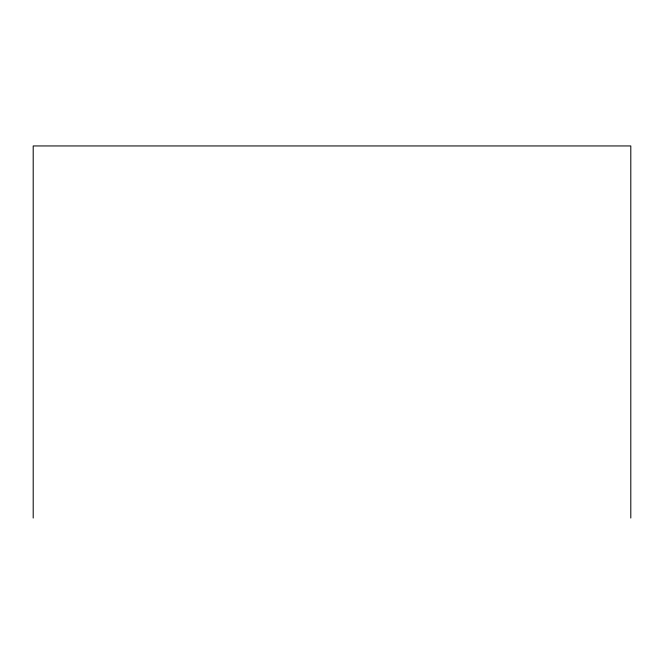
<?xml version="1.0" encoding="UTF-8"?>
<svg xmlns="http://www.w3.org/2000/svg" width="664" height="664" viewBox="0 0 664 664"><rect width="100%" height="100%" fill="white"/><g stroke="black" fill="none" stroke-linecap="round" stroke-linejoin="round"><path stroke-width="1" d="M630.8 518.053L630.8 145.947L33.2 145.947L33.2 518.053"/></g></svg>
